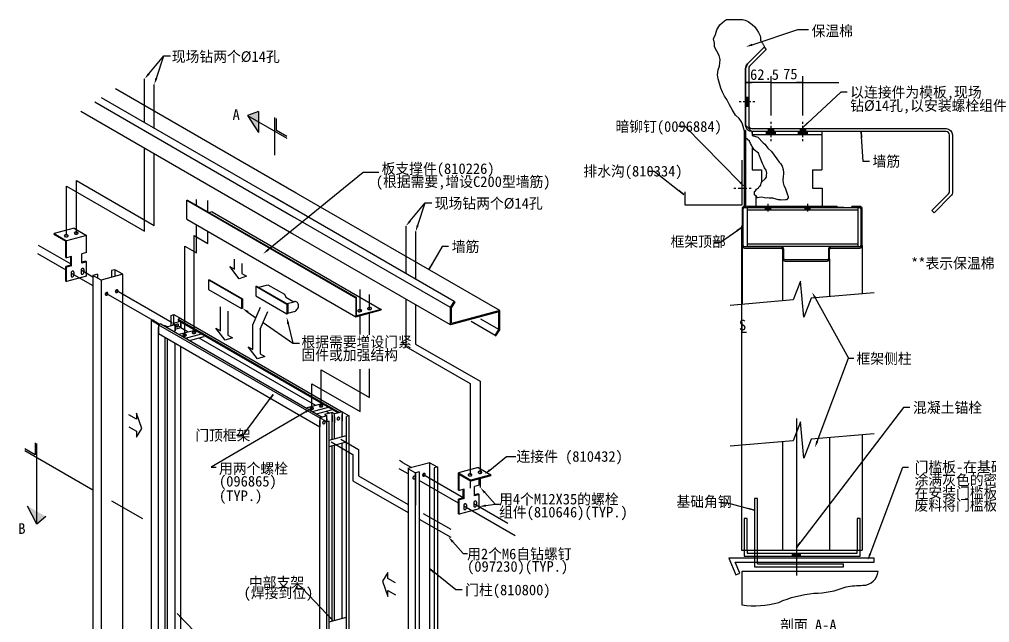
# Model space of a CAD drawing. Header units: metres. Extents: x 60 to 440, y 31 to 281.
# Drawn here: x 60.3 to 288.8, y 138.8 to 280.9 of the extents above; entities that cross this region are included whole.
import ezdxf

# ---------------------------------------------------------------- set-up
doc = ezdxf.new("R2010")
doc.units = ezdxf.units.M
for name, color, linetype in [('CALL', 1, 'Continuous'), ('CTRL', 5, 'Continuous'), ('DIMS-PRIM', 5, 'Continuous'), ('HIDL', 3, 'Continuous'), ('OBJS', 7, 'Continuous'), ('STRL', 2, 'Continuous')]:
    doc.layers.add(name, color=color, linetype=linetype)

# ---------------------------------------------------------------- blocks, each defined once
blk = doc.blocks.new('DARROW')
blk.add_lwpolyline([(0, 0), (-1, 0)])
blk = doc.blocks.new('ARROW')
blk.add_lwpolyline([(0, 0), (1, 0)])

msp = doc.modelspace()

# ---------------------------------------------------------------- linework, layer by layer
at = {"layer": 'CALL'}
for p, q in [((232.89, 274.94), (243.62, 278.48)), ((243.62, 278.48), (246.12, 278.48)), ((90.78, 268.08), (94.32, 272.31)), ((92.55, 267.04), (94.32, 272.31)), ((94.32, 272.31), (95.9, 272.31)), ((94.32, 272.31), (95.54, 272.31)), ((253.71, 263.74), (244.8, 255.46)), ((255.2, 263.74), (253.71, 263.74)), ((116.62, 259.19), (114, 258.25)), ((114, 258.25), (116.62, 254.27)), ((114, 258.25), (123.3, 252.88)), ((116.62, 259.19), (116.62, 254.27)), ((120.46, 248.93), (120.46, 257.76)), ((217.1, 255.68), (215.49, 255.68)), ((230.05, 242.47), (217.1, 255.68)), ((258.97, 247.45), (258.49, 254.47)), ((260.46, 247.45), (258.97, 247.45)), ((118.9, 226.64), (141.22, 244.89)), ((141.22, 244.89), (144.92, 244.89)), ((208.23, 245.14), (209.74, 245.14)), ((209.74, 245.14), (216.79, 239.63)), ((152.33, 233.42), (155.87, 237.65)), ((154.1, 232.38), (155.87, 237.65)), ((155.87, 237.65), (157.08, 237.65)), ((155.87, 237.65), (157.44, 237.65)), ((225.36, 228.39), (230.47, 231.92)), ((159.88, 227.35), (156.7, 221.94)), ((161.36, 227.35), (159.88, 227.35)), ((223.85, 228.39), (225.36, 228.39)), ((247.71, 215.26), (255.55, 201.08)), ((107.65, 207.51), (107.65, 213.16)), ((115.26, 208.9), (117.09, 213.06)), ((109.37, 212.16), (109.37, 206.52)), ((114.13, 211.92), (116.01, 210.61)), ((116.99, 207.9), (118.82, 212.07)), ((108.74, 205.29), (106.56, 208.14)), ((106.56, 208.14), (107.65, 207.51)), ((115.26, 203.12), (115.26, 208.9)), ((117.67, 209.46), (124.71, 204.58)), ((123.61, 209.19), (124.71, 204.58)), ((110.46, 205.89), (108.74, 205.29)), ((109.37, 206.52), (110.46, 205.89)), ((116.99, 207.9), (116.99, 202.12)), ((116.35, 200.89), (114.17, 203.75)), ((114.17, 203.75), (115.26, 203.12)), ((124.71, 204.58), (126.28, 204.58)), ((118.08, 201.49), (116.35, 200.89)), ((116.99, 202.12), (118.08, 201.49)), ((248.18, 181.45), (255.55, 201.08)), ((255.55, 201.08), (256.79, 201.08)), ((112.98, 182.94), (120.06, 192.53)), ((127.72, 188.41), (105.49, 175.36)), ((268.51, 189.43), (243.27, 156.45)), ((270, 189.43), (268.51, 189.43)), ((111.46, 182.94), (112.98, 182.94)), ((64.37, 161.94), (64.37, 180.94)), ((61.57, 179.27), (77.62, 170.01)), ((171.07, 174.71), (175.01, 177.86)), ((175.01, 177.86), (177.17, 177.86)), ((105.49, 175.36), (106.66, 175.36)), ((260.61, 154.91), (268.37, 175.38)), ((268.37, 175.38), (269.7, 175.38)), ((169.88, 169.4), (172.32, 166.64)), ((82.01, 167.47), (89.28, 163.28)), ((225.55, 166.98), (227.06, 166.98)), ((227.06, 166.98), (233.4, 165.28)), ((64.37, 161.94), (62.24, 166.2)), ((170.14, 166.32), (172.32, 166.64)), ((172.32, 166.64), (173.34, 166.64)), ((66.5, 163.74), (64.37, 161.94)), ((162.34, 157.79), (164.78, 155.03)), ((164.78, 155.03), (165.8, 155.03)), ((163.05, 146.45), (156.97, 151.39)), ((125.47, 146.81), (126.98, 146.81)), ((126.98, 146.81), (134.2, 139.18)), ((164.54, 146.45), (163.05, 146.45)), ((103.56, 134.51), (97.44, 140.89))]:
    msp.add_line(p, q, dxfattribs=at)
for points in [[(235.66, 274.33), (231.75, 270.42), (231.31, 269.36), (231.31, 255.97), (232.81, 254.47), (232.82, 253.5), (234.19, 253.11), (235.48, 251.81), (235.84, 251.46), (236.54, 250.58), (237.42, 249.76), (238.07, 248.93), (238.66, 248.05), (239.25, 247.29), (239.54, 246.94), (239.89, 246.29), (240.13, 245.53), (240.25, 244.82), (240.25, 244.47), (240.19, 243.88), (240.19, 243.88), (240.07, 243), (240.19, 242.35), (240.3, 241.77), (240.6, 241.18), (240.89, 240.47), (241.13, 239.77), (241.3, 239.18), (241.36, 238.83), (241.36, 238.83), (240.95, 238.36), (240.72, 238.36), (240.72, 238.36), (239.66, 238.3), (239.42, 238.36), (238.95, 238.36), (238.54, 238.53), (237.72, 238.77), (237.42, 238.77), (237.42, 238.77), (236.89, 238.77), (236.42, 238.83), (236.07, 238.77), (235.72, 238.83), (235.06, 238.99), (234.48, 238.89), (234.13, 238.83), (234.13, 238.83), (233.84, 239.18), (233.37, 239.53), (233.37, 240.36), (233.6, 240.53), (233.84, 240.88), (234.31, 241.24), (234.54, 241.53), (234.78, 241.77), (235.06, 242.57), (235.06, 242.57), (235.95, 243.29), (236.19, 243.7), (236.25, 244.23), (236.31, 244.7), (236.13, 245.35), (235.72, 245.94), (235.6, 246.35), (235.31, 246.94), (235.01, 247.76), (234.84, 248.11), (234.6, 248.76), (234.31, 249.4), (233.31, 250.17), (232.82, 250.93), (232.72, 251.23), (232.43, 251.64), (232.19, 252.22), (231.31, 252.96), (231.31, 252.96), (231.13, 254.16), (230.9, 255.1), (230.54, 256.22), (230.37, 256.75), (229.78, 257.51), (228.96, 258.34), (228.19, 259.51), (227.49, 260.8), (226.9, 262.04), (226.37, 262.8), (225.9, 263.74), (225.49, 264.68), (224.84, 266.86), (224.72, 267.8), (224.84, 269.03), (225.19, 269.91), (225.31, 271.44), (225.31, 271.44), (225.19, 272.09), (225.08, 272.38), (223.96, 274.44), (223.96, 275.32), (223.72, 276.32), (224.19, 277.37), (224.55, 278.43), (225.25, 279.61), (226.31, 280.55), (226.78, 280.84), (230.13, 280.9), (230.54, 280.84), (231.19, 280.72), (231.9, 280.37), (232.84, 279.72), (233.48, 279.14), (233.95, 278.43), (234.37, 277.84), (234.72, 277.02), (234.84, 276.61), (234.84, 275.9)], [(234.84, 275.9), (234.9, 275.81), (234.98, 275.74), (235.05, 275.64), (235.1, 275.54), (235.19, 275.39), (235.27, 275.26), (235.35, 275.14), (235.45, 275.02), (235.51, 274.9), (235.59, 274.73), (235.65, 274.6), (235.7, 274.48), (235.66, 274.33), (235.66, 274.33)], [(123.3, 253.29), (120.82, 254.73), (120.82, 257.55)], [(112.69, 223.4), (112.69, 221.02), (113.78, 220.39), (112.06, 219.79), (109.88, 222.65), (110.97, 222.02), (110.97, 224.4)], [(86.07, 184.88), (87.84, 183.85), (87.84, 182.44), (89.14, 184.51), (87.84, 188.08), (87.84, 186.67), (86.07, 187.7)], [(64.01, 181.14), (64.01, 178.28), (61.57, 179.69)], [(148.87, 148.11), (147.09, 149.14), (147.09, 150.55), (145.79, 148.48), (147.09, 144.91), (147.09, 146.32), (148.87, 145.29)]]:
    msp.add_lwpolyline(points, dxfattribs=at)
for points in [[(232.97, 274.69), (232.81, 275.19), (231.39, 274.45)], [(90.98, 267.91), (90.58, 268.25), (89.77, 266.87)], [(92.8, 266.96), (92.31, 267.13), (92.05, 265.55)], [(114, 258.25), (116.62, 259.19), (116.62, 254.27)], [(230.24, 242.66), (229.87, 242.29), (231.16, 241.35)], [(152.53, 233.25), (152.13, 233.58), (151.32, 232.21)], [(154.35, 232.3), (153.85, 232.46), (153.6, 230.89)], [(119.07, 226.43), (118.74, 226.84), (117.68, 225.64)], [(247.48, 215.14), (247.94, 215.39), (246.95, 216.64)], [(113.98, 211.71), (114.28, 212.14), (112.83, 212.82)], [(123.35, 209.13), (123.86, 209.25), (123.24, 210.72)], [(127.58, 188.63), (127.85, 188.18), (129.07, 189.2)], [(248.42, 181.36), (247.93, 181.54), (247.62, 179.98)], [(171.24, 174.5), (170.91, 174.91), (169.84, 173.72)], [(169.68, 169.23), (170.08, 169.57), (168.84, 170.58)], [(64.37, 161.94), (66.5, 163.74), (62.24, 166.2)], [(170.18, 166.06), (170.1, 166.58), (168.58, 166.1)], [(162.15, 157.62), (162.54, 157.97), (161.3, 158.97)], [(260.86, 154.82), (260.37, 155.01), (260.06, 153.44)]]:
    msp.add_solid(points, dxfattribs=at)
at = {"layer": 'CTRL'}
for p, q in [((89.77, 256.53), (89.77, 266.87)), ((92.05, 255.21), (92.05, 265.55)), ((89.77, 231.02), (89.77, 250.49)), ((92.05, 232.36), (92.05, 249.17)), ((73.77, 242.92), (92.05, 232.36)), ((73.77, 230.55), (73.77, 242.92)), ((71.43, 241.6), (89.77, 231.02)), ((71.43, 229.98), (71.43, 241.6)), ((101.98, 237.01), (101.98, 238.44)), ((104.71, 235.43), (104.71, 238.23)), ((101.98, 225.89), (101.98, 232.51)), ((104.71, 228.06), (104.71, 230.94)), ((151.32, 232.21), (151.32, 220.99)), ((153.6, 230.89), (153.6, 219.67)), ((101.42, 206.87), (101.42, 229.96)), ((101.42, 229.96), (104.71, 228.06)), ((64.7, 227.73), (72.38, 223.29)), ((99.28, 206.28), (99.28, 227.45)), ((99.28, 227.45), (101.98, 225.89)), ((64.55, 225.71), (71.23, 221.85)), ((74.85, 221.87), (77.62, 220.27)), ((72.47, 221.13), (77.62, 218.16)), ((83.08, 217.11), (96.28, 209.49)), ((140.54, 212.02), (140.54, 217.28)), ((80.64, 216.42), (93.38, 209.06)), ((142.71, 212.5), (142.71, 216.06)), ((151.32, 214.95), (151.32, 203.83)), ((153.6, 213.63), (153.6, 204.4)), ((140.54, 206.63), (140.54, 211.08)), ((142.71, 206.54), (142.71, 211.67)), ((97.48, 208.8), (98.13, 208.43)), ((151.32, 203.83), (166.45, 195.1)), ((153.6, 204.4), (168.84, 195.61)), ((131.39, 189.57), (131.39, 198.34)), ((131.39, 198.34), (142.71, 191.8)), ((140.54, 188.48), (140.54, 198.45)), ((142.71, 191.8), (142.71, 198.59)), ((129.16, 188.98), (129.16, 195.04)), ((129.16, 195.04), (140.54, 188.48)), ((166.45, 195.1), (166.45, 173.56)), ((168.84, 195.61), (168.84, 174.16)), ((243.27, 186.85), (243.27, 149.89)), ((133.7, 181.35), (138.82, 178.39)), ((135.99, 181.98), (140.17, 179.56)), ((138.82, 178.39), (138.82, 172.17)), ((140.17, 179.56), (140.17, 173.3)), ((150.54, 176.51), (149.81, 176.93)), ((150.54, 176.51), (152.67, 175.29)), ((151.81, 173.78), (149.72, 174.98)), ((155.34, 173.74), (164.82, 168.27)), ((138.82, 172.17), (151.81, 164.67)), ((140.17, 173.3), (151.81, 166.58)), ((163.68, 166.92), (154.47, 172.24)), ((166.45, 172.42), (166.45, 170.4)), ((166.45, 172.42), (166.45, 170.6)), ((168.84, 172.94), (168.84, 171.13)), ((168.84, 172.94), (168.84, 170.58)), ((167.3, 166.84), (175.31, 162.21)), ((155.4, 164.5), (161.86, 160.77)), ((177.03, 159.21), (164.92, 166.2)), ((154.47, 163.14), (161.86, 158.87))]:
    msp.add_line(p, q, dxfattribs=at)
at = {"layer": 'DIMS-PRIM'}
for p, q in [((237.31, 258.28), (237.31, 267.54)), ((244.8, 258.28), (244.8, 267.54)), ((237.31, 266.03), (231.31, 266.03)), ((237.31, 266.03), (244.8, 266.03)), ((244.8, 266.03), (253.3, 266.03))]:
    msp.add_line(p, q, dxfattribs=at)
at = {"layer": 'HIDL'}
msp.add_line((231.67, 228.01), (257.78, 228.01), dxfattribs=at)
for points in [[(216.98, 240.23), (216.98, 237.23), (230.48, 237.23), (230.48, 247.73)], [(234.12, 152.62), (234.12, 168), (233.4, 168), (233.4, 151.9)], [(231.67, 155.81), (231.67, 163.31), (230.95, 163.31), (230.95, 155.81)], [(258.29, 155.81), (258.29, 163.31), (257.57, 163.31), (257.57, 155.81)]]:
    msp.add_lwpolyline(points, dxfattribs=at)
for points in [[(131.78, 185.67, 0.12), (131.88, 185.62, 0.11), (132, 185.61, 0.09), (132.12, 185.65, 0.08), (132.23, 185.74, 0.08), (132.31, 185.86, 0.09), (132.34, 185.98, 0.11), (132.33, 186.1, 0.12), (132.27, 186.19, 0.12), (132.17, 186.25, 0.11), (132.05, 186.25, 0.09), (131.93, 186.21, 0.08), (131.82, 186.12, 0.08), (131.74, 186, 0.09), (131.71, 185.88, 0.11), (131.72, 185.76, 0.12)], [(153, 172.66, 0.12), (153.09, 172.6, 0.11), (153.22, 172.6, 0.09), (153.34, 172.64, 0.08), (153.45, 172.73, 0.08), (153.53, 172.85, 0.09), (153.56, 172.97, 0.11), (153.54, 173.09, 0.12), (153.48, 173.18, 0.12), (153.39, 173.23, 0.11), (153.27, 173.24, 0.09), (153.15, 173.2, 0.08), (153.03, 173.11, 0.08), (152.96, 172.99, 0.09), (152.92, 172.87, 0.11), (152.94, 172.75, 0.12)]]:
    msp.add_lwpolyline(points, format="xyb", close=True, dxfattribs=at)
at = {"layer": 'OBJS'}
for p, q in [((125.47, 239.97), (82.91, 264.54)), ((124.88, 234.32), (78.04, 261.36)), ((125.07, 236.15), (79.61, 262.39)), ((229.78, 261.53), (230.24, 261.53)), ((230.7, 261.53), (232.56, 261.53)), ((231.31, 262.6), (232.03, 262.6)), ((231.31, 260.45), (232.03, 260.45)), ((233.02, 261.53), (233.48, 261.53)), ((124.47, 230.45), (74.75, 259.16)), ((237.31, 256.3), (237.31, 256.77)), ((244.8, 256.3), (244.8, 256.77)), ((231, 254.7), (231, 237.14)), ((231.31, 254.7), (231, 254.7)), ((231.31, 254.7), (231.31, 237.16)), ((232.82, 254.47), (232.82, 253.5)), ((232.82, 253.75), (249.29, 253.75)), ((236.23, 253.75), (236.23, 254.47)), ((237.31, 253.14), (237.31, 255.84)), ((238.38, 253.75), (238.38, 254.47)), ((243.73, 253.75), (243.73, 254.47)), ((244.8, 253.14), (244.8, 255.84)), ((245.88, 253.75), (245.88, 254.47)), ((249.29, 254.47), (249.29, 245.47)), ((237.31, 252.22), (237.31, 252.68)), ((244.8, 252.22), (244.8, 252.68)), ((232.82, 250.93), (232.82, 245.47)), ((232.82, 245.47), (235.06, 245.47)), ((235.06, 245.47), (235.06, 242.57)), ((247.06, 245.47), (249.29, 245.47)), ((247.06, 245.47), (247.06, 241.12)), ((173.44, 212.27), (121.39, 242.33)), ((228.51, 241.1), (229.02, 241.1)), ((229.54, 241.1), (231.62, 241.1)), ((232.13, 241.1), (232.65, 241.1)), ((247.06, 241.12), (249.32, 241.12)), ((249.32, 241.12), (249.32, 236.86)), ((99.75, 238.29), (139.55, 215.31)), ((99.91, 238.33), (139.71, 215.35)), ((161.79, 213.01), (118.79, 237.84)), ((162.69, 214.42), (119.63, 239.29)), ((233.7, 239.29), (233.7, 236.84)), ((105.71, 235.55), (105.03, 235.37)), ((105.71, 235.55), (145.52, 212.57)), ((230.47, 236.25), (230.47, 227.59)), ((230.77, 227.59), (230.77, 236.25)), ((231.08, 236.84), (231.06, 236.84)), ((231.06, 236.54), (232.88, 236.54)), ((231.61, 236.86), (252.85, 236.86)), ((231.67, 236.54), (231.67, 227.43)), ((231.67, 235.99), (257.78, 235.99)), ((232.88, 236.84), (232.88, 236.54)), ((232.88, 236.54), (256.31, 236.54)), ((233.99, 236.55), (255.25, 236.55)), ((254.47, 236.55), (234.78, 236.55)), ((235.5, 236.86), (235.5, 236.55)), ((236.57, 237.47), (236.57, 235.63)), ((236.57, 236.66), (236.57, 235.9)), ((237.66, 236.86), (237.66, 236.55)), ((244.81, 236.86), (244.81, 236.55)), ((245.87, 237.47), (245.87, 235.63)), ((245.87, 236.66), (245.87, 235.9)), ((246.96, 236.86), (246.96, 236.55)), ((252.85, 236.55), (252.85, 236.86)), ((258.18, 236.84), (256.31, 236.84)), ((256.31, 236.54), (256.31, 236.84)), ((256.31, 236.54), (258.18, 236.54)), ((257.78, 227.43), (257.78, 236.54)), ((258.48, 236.25), (258.48, 227.59)), ((258.77, 227.59), (258.77, 236.25)), ((99.75, 233.8), (139.55, 210.82)), ((161.79, 208.9), (117, 234.76)), ((68.51, 230.19), (68.51, 230.43)), ((71.23, 224.8), (71.23, 228.62)), ((71.43, 224.68), (71.43, 228.74)), ((76.13, 225.94), (76.13, 230)), ((230.47, 227.59), (230.47, 213.75)), ((239.71, 227.29), (231.06, 227.29)), ((231.06, 227), (239.71, 227)), ((231.67, 227.43), (244.62, 227.43)), ((240.01, 226.7), (240.01, 224.51)), ((240.31, 224.51), (240.31, 226.7)), ((244.62, 227.43), (257.78, 227.43)), ((250.79, 226.7), (250.79, 224.51)), ((251.08, 224.51), (251.08, 226.7)), ((258.18, 227.29), (251.38, 227.29)), ((251.38, 227), (258.18, 227)), ((258.77, 227.59), (258.77, 216.23)), ((71.23, 224.8), (71.43, 224.68)), ((72.38, 222.96), (72.38, 224.94)), ((72.58, 222.84), (72.58, 224.99)), ((74.98, 223.48), (74.98, 225.63)), ((75.92, 223.91), (76.13, 223.79)), ((240.01, 224.51), (240.01, 214.58)), ((250.49, 224.22), (240.6, 224.22)), ((240.6, 223.92), (250.49, 223.92)), ((251.08, 224.51), (251.08, 215.55)), ((71.23, 222.65), (71.43, 222.53)), ((71.23, 219.25), (71.23, 222.65)), ((71.43, 219.13), (71.43, 222.53)), ((72.38, 222.96), (72.58, 222.84)), ((74.85, 221.83), (74.85, 221.06)), ((75.48, 222), (75.48, 221.23)), ((76.13, 220.39), (76.13, 223.79)), ((82.78, 221.92), (81.97, 221.71)), ((81.97, 221.71), (81.97, 220.1)), ((84.68, 220.83), (82.78, 221.92)), ((82.78, 221.92), (82.78, 220.32)), ((72.47, 221.2), (72.47, 220.42)), ((73.11, 221.37), (73.11, 220.59)), ((78.68, 220.83), (77.62, 220.54)), ((79.52, 219.44), (77.62, 220.54)), ((77.62, 220.54), (77.62, 112.8)), ((78.68, 220.83), (78.68, 219.93)), ((84.68, 220.83), (79.52, 219.44)), ((79.52, 219.44), (79.52, 111.7)), ((84.68, 113.09), (84.68, 220.83)), ((104.82, 219.5), (105.05, 219.56)), ((104.82, 219.5), (112.6, 215.01)), ((104.82, 219.5), (104.82, 217.25)), ((105.05, 219.56), (112.83, 215.07)), ((71.23, 219.25), (71.43, 219.13)), ((104.82, 217.25), (112.6, 212.76)), ((115.94, 218.01), (116.17, 218.07)), ((115.94, 218.01), (123.3, 213.77)), ((115.94, 218.01), (115.94, 215.76)), ((116.17, 218.07), (123.53, 213.83)), ((116.66, 217.79), (118.82, 218.37)), ((118.82, 218.37), (122.73, 216.11)), ((112.6, 215.01), (112.83, 215.07)), ((112.6, 215.01), (112.6, 212.76)), ((112.83, 215.07), (112.83, 212.82)), ((115.94, 215.76), (123.3, 211.52)), ((122.73, 216.11), (123.08, 215.42)), ((123.08, 215.42), (124.93, 214.36)), ((139.71, 215.35), (139.55, 215.31)), ((139.55, 215.31), (139.55, 210.82)), ((139.71, 211.02), (139.71, 215.35)), ((112.6, 212.76), (112.83, 212.82)), ((123.3, 213.77), (123.53, 213.83)), ((123.3, 213.77), (123.3, 211.52)), ((123.35, 213.93), (125.01, 214.36)), ((123.53, 213.83), (123.53, 211.58)), ((145.52, 212.57), (139.71, 211.02)), ((145.52, 212.57), (145.52, 212.42)), ((162.69, 214.42), (162.89, 214.3)), ((96.05, 211.16), (96.67, 211.33)), ((96.05, 208.65), (96.05, 211.16)), ((96.67, 209.26), (96.67, 211.33)), ((96.67, 211.33), (98.31, 210.38)), ((97.69, 210.22), (135.69, 188.28)), ((98.31, 210.38), (136.31, 188.44)), ((123.3, 211.52), (123.53, 211.58)), ((123.53, 211.64), (125.01, 212.03)), ((139.55, 210.82), (145.52, 212.42)), ((173.2, 207.85), (168.98, 210.29)), ((91.37, 209.91), (91.99, 210.08)), ((91.37, 104.6), (91.37, 209.91)), ((93.02, 208.96), (91.37, 209.91)), ((91.99, 209.56), (91.99, 210.08)), ((93.02, 208.96), (131.01, 187.03)), ((93.02, 208.96), (93.02, 206.85)), ((93.02, 103.66), (93.02, 208.28)), ((93.63, 209.13), (131.63, 187.19)), ((94.66, 208.72), (94.44, 208.66)), ((94.66, 208.72), (94.44, 208.66)), ((94.66, 208.72), (95.18, 208.42)), ((95.18, 208.42), (94.66, 208.72)), ((94.66, 208.53), (94.66, 208.72)), ((97.01, 208.91), (95.18, 208.42)), ((97.01, 208.91), (95.18, 208.42)), ((95.18, 208.42), (95.18, 208.23)), ((95.18, 208.23), (95.18, 208.42)), ((98.19, 209.67), (96.48, 209.21)), ((98.19, 209.67), (96.48, 209.21)), ((96.48, 208.77), (96.48, 209.21)), ((96.48, 209.21), (96.48, 208.77)), ((97.01, 208.91), (96.48, 209.21)), ((96.48, 209.21), (97.01, 208.91)), ((97.01, 208.91), (97.01, 207.48)), ((97.01, 207.48), (97.01, 208.91)), ((97.01, 207.92), (98.31, 208.27)), ((97.69, 209.95), (135.38, 188.2)), ((98.31, 209.6), (98.31, 208.27)), ((98.31, 208.27), (98.31, 209.6)), ((98.31, 208.27), (100.04, 207.27)), ((172.31, 206.44), (166.69, 209.68)), ((93.02, 206.85), (131.01, 184.91)), ((94.66, 104.1), (94.66, 205.9)), ((97.85, 206.69), (101.6, 207.69)), ((99.4, 205.8), (103.15, 206.8)), ((100.34, 205.26), (103.81, 206.19)), ((102.52, 205.84), (129.99, 189.98)), ((172.31, 206.44), (172.51, 206.31)), ((95.18, 103.79), (95.18, 205.6)), ((97.01, 104.28), (97.01, 204.55)), ((98.31, 105.07), (98.31, 203.79)), ((127.81, 189.4), (131.56, 190.4)), ((129.35, 188.51), (133.1, 189.51)), ((130.29, 187.96), (133.76, 188.9)), ((132.47, 188.55), (133.29, 188.08)), ((132.66, 186.08), (132.66, 187.47)), ((133.96, 181.95), (133.96, 188.26)), ((133.96, 187.57), (133.96, 186.14)), ((134.48, 182.09), (134.48, 187.95)), ((136.31, 188.44), (136.31, 186.33)), ((136.31, 188.44), (137.95, 187.5)), ((136.31, 182.58), (136.31, 187.76)), ((137.95, 187.5), (137.33, 187.33)), ((137.95, 82.19), (137.95, 187.5)), ((131.63, 187.19), (131.01, 187.03)), ((131.63, 187.19), (131.01, 187.03)), ((131.01, 187.03), (131.01, 184.91)), ((132.66, 186.08), (131.01, 187.03)), ((131.01, 81.72), (131.01, 186.34)), ((132.66, 186.78), (132.66, 186.08)), ((133.27, 186.24), (132.66, 186.08)), ((132.66, 163.02), (132.66, 186.08)), ((133.27, 80.93), (133.27, 186.24)), ((134.48, 187.27), (134.48, 185.84)), ((137.33, 82.02), (137.33, 187.33)), ((133.27, 181.77), (137.33, 182.86)), ((133.96, 181.95), (133.96, 182.84)), ((134.48, 182.09), (134.48, 182.98)), ((136.31, 182.58), (136.31, 183.47)), ((258.77, 183.02), (258.77, 155.81)), ((133.27, 180.25), (137.33, 181.33)), ((134.48, 139.29), (134.48, 180.57)), ((136.31, 139.78), (136.31, 181.06)), ((230.32, 180.53), (230.32, 155.79)), ((240.01, 181.38), (240.01, 155.81)), ((251.08, 182.35), (251.08, 155.81)), ((133.96, 139.15), (133.96, 180.43)), ((156.97, 176.44), (151.8, 175.06)), ((157.01, 75.64), (156.97, 176.44)), ((156.97, 176.44), (158.69, 175.44)), ((151.8, 175.06), (153.57, 174.04)), ((151.81, 175.06), (151.85, 74.25)), ((154.47, 174.28), (153.57, 174.04)), ((153.57, 174.04), (153.57, 166.43)), ((153.57, 73.26), (153.57, 174.04)), ((154.47, 174.28), (154.47, 73.46)), ((158.74, 175.42), (157.99, 175.22)), ((157.99, 175.22), (157.99, 74.44)), ((158.74, 175.42), (158.74, 74.64)), ((163.68, 169.97), (163.68, 174.02)), ((163.88, 169.85), (163.88, 173.66)), ((166.6, 172.1), (166.6, 172.34)), ((168.58, 171.11), (168.58, 172.63)), ((171.3, 173.35), (171.3, 173.59)), ((163.68, 169.97), (163.88, 169.85)), ((164.82, 168.13), (164.82, 170.1)), ((165.03, 168.01), (165.03, 170.16)), ((167.43, 168.65), (167.43, 170.8)), ((168.37, 169.08), (168.58, 168.96)), ((163.68, 164.41), (163.68, 167.82)), ((163.68, 167.82), (163.88, 167.7)), ((163.88, 164.29), (163.88, 167.7)), ((164.82, 168.13), (165.03, 168.01)), ((167.3, 167), (167.3, 166.22)), ((167.93, 167.17), (167.93, 166.39)), ((168.58, 165.55), (168.58, 168.96)), ((164.92, 166.36), (164.92, 165.59)), ((165.56, 166.53), (165.56, 165.76)), ((132.66, 101.67), (132.66, 163.02)), ((163.68, 164.41), (163.88, 164.29)), ((230.32, 155.81), (258.77, 155.81)), ((242.27, 155.09), (242.27, 154.37)), ((244.19, 155.09), (244.19, 154.37)), ((233.4, 151.9), (254.36, 151.9)), ((234.12, 152.62), (254.36, 152.62)), ((254.36, 151.9), (254.36, 152.62)), ((133.96, 144.24), (133.96, 145.52)), ((134.48, 144.38), (134.48, 145.03)), ((136.31, 139.78), (136.31, 141.93)), ((133.27, 138.97), (137.33, 140.06)), ((133.96, 139.15), (133.96, 141.3)), ((134.48, 139.29), (134.48, 141.44))]:
    msp.add_line(p, q, dxfattribs=at)
for points in [[(232.81, 254.47, -0.41), (231.31, 255.97), (231.31, 269.36, -0.2), (231.75, 270.42), (235.66, 274.33), (236.17, 273.82), (232.25, 269.9, 0.2), (232.03, 269.37), (232.03, 255.94, 0.41), (232.78, 255.19), (278.53, 255.19, -0.41), (280.03, 253.69), (280.03, 240.3, -0.2), (279.59, 239.24), (275.68, 235.33), (275.17, 235.84), (279.09, 239.76, 0.2), (279.31, 240.29), (279.31, 253.72, 0.41), (278.56, 254.47)], [(73.68, 230.29, 0.06), (73.86, 230.31, 0.07), (74, 230.36, 0.11), (74.1, 230.45, 0.16), (74.13, 230.54, 0.16), (74.1, 230.62, 0.11), (74, 230.71, 0.07), (73.86, 230.77, 0.06), (73.68, 230.79, 0.06), (73.5, 230.77, 0.07), (73.36, 230.71, 0.11), (73.26, 230.62, 0.16), (73.23, 230.54, 0.16), (73.26, 230.45, 0.11), (73.36, 230.36, 0.07), (73.5, 230.31, 0.06)], [(71.33, 229.66, 0.06), (71.51, 229.68, 0.07), (71.65, 229.73, 0.11), (71.75, 229.82, 0.16), (71.78, 229.91, 0.16), (71.75, 230, 0.11), (71.65, 230.08, 0.07), (71.51, 230.14, 0.06), (71.33, 230.16, 0.06), (71.15, 230.14, 0.07), (71.01, 230.08, 0.11), (70.91, 230, 0.16), (70.88, 229.91, 0.16), (70.91, 229.82, 0.11), (71.01, 229.73, 0.07), (71.15, 229.68, 0.06)], [(82.97, 216.59, 0.12), (83.06, 216.54, 0.11), (83.19, 216.53, 0.09), (83.31, 216.58, 0.08), (83.42, 216.66, 0.08), (83.5, 216.78, 0.09), (83.53, 216.9, 0.11), (83.51, 217.03, 0.12), (83.45, 217.12, 0.12), (83.36, 217.17, 0.11), (83.24, 217.17, 0.09), (83.12, 217.13, 0.08), (83.01, 217.04, 0.08), (82.93, 216.93, 0.09), (82.89, 216.8, 0.11), (82.91, 216.68, 0.12)], [(82.97, 216.59, 0.12), (83.06, 216.54, 0.11), (83.19, 216.53, 0.09), (83.31, 216.58, 0.08), (83.42, 216.66, 0.08), (83.5, 216.78, 0.09), (83.53, 216.9, 0.11), (83.51, 217.03, 0.12), (83.45, 217.12, 0.12), (83.36, 217.17, 0.11), (83.24, 217.17, 0.09), (83.12, 217.13, 0.08), (83.01, 217.04, 0.08), (82.93, 216.93, 0.09), (82.89, 216.8, 0.11), (82.91, 216.68, 0.12)], [(80.59, 215.96, 0.12), (80.69, 215.9, 0.11), (80.81, 215.9, 0.09), (80.93, 215.94, 0.08), (81.04, 216.03, 0.08), (81.12, 216.15, 0.09), (81.15, 216.27, 0.11), (81.14, 216.39, 0.12), (81.08, 216.48, 0.12), (80.99, 216.53, 0.11), (80.86, 216.54, 0.09), (80.74, 216.5, 0.08), (80.63, 216.41, 0.08), (80.55, 216.29, 0.09), (80.52, 216.17, 0.11), (80.54, 216.04, 0.12)], [(80.59, 215.96, 0.12), (80.69, 215.9, 0.11), (80.81, 215.9, 0.09), (80.93, 215.94, 0.08), (81.04, 216.03, 0.08), (81.12, 216.15, 0.09), (81.15, 216.27, 0.11), (81.14, 216.39, 0.12), (81.08, 216.48, 0.12), (80.99, 216.53, 0.11), (80.86, 216.54, 0.09), (80.74, 216.5, 0.08), (80.63, 216.41, 0.08), (80.55, 216.29, 0.09), (80.52, 216.17, 0.11), (80.54, 216.04, 0.12)], [(140.46, 212.01, 0.05), (140.64, 212.05, 0.07), (140.78, 212.11, 0.11), (140.88, 212.21, 0.17), (140.91, 212.29, 0.17), (140.87, 212.38, 0.11), (140.75, 212.46, 0.07), (140.61, 212.5, 0.05), (140.41, 212.5, 0.05), (140.23, 212.46, 0.07), (140.09, 212.4, 0.11), (139.99, 212.3, 0.17), (139.96, 212.22, 0.17), (140, 212.13, 0.11), (140.12, 212.05, 0.07), (140.26, 212.01, 0.05)], [(142.77, 212.5, 0.05), (142.96, 212.54, 0.07), (143.1, 212.6, 0.11), (143.2, 212.7, 0.17), (143.22, 212.79, 0.17), (143.19, 212.87, 0.11), (143.07, 212.95, 0.07), (142.92, 212.99, 0.05), (142.73, 212.99, 0.05), (142.54, 212.96, 0.07), (142.4, 212.9, 0.11), (142.3, 212.8, 0.17), (142.28, 212.71, 0.17), (142.32, 212.63, 0.11), (142.43, 212.55, 0.07), (142.58, 212.51, 0.05)], [(97.24, 208.52, 0.12), (97.33, 208.47, 0.11), (97.46, 208.47, 0.09), (97.58, 208.51, 0.08), (97.69, 208.6, 0.08), (97.77, 208.71, 0.09), (97.8, 208.84, 0.11), (97.78, 208.96, 0.12), (97.72, 209.05, 0.12), (97.63, 209.1, 0.11), (97.51, 209.11, 0.09), (97.39, 209.06, 0.08), (97.27, 208.98, 0.08), (97.2, 208.86, 0.09), (97.16, 208.73, 0.11), (97.18, 208.61, 0.12)], [(99.22, 206.27, 0.05), (99.39, 206.31, 0.07), (99.51, 206.36, 0.11), (99.6, 206.45, 0.17), (99.62, 206.53, 0.17), (99.59, 206.6, 0.11), (99.49, 206.67, 0.07), (99.35, 206.71, 0.05), (99.18, 206.71, 0.05), (99.02, 206.68, 0.07), (98.89, 206.62, 0.11), (98.8, 206.53, 0.17), (98.78, 206.46, 0.17), (98.81, 206.38, 0.11), (98.92, 206.31, 0.07), (99.05, 206.28, 0.05)], [(101.43, 206.87, 0.05), (101.6, 206.9, 0.07), (101.72, 206.95, 0.11), (101.81, 207.04, 0.17), (101.83, 207.12, 0.17), (101.8, 207.19, 0.11), (101.7, 207.26, 0.07), (101.57, 207.3, 0.05), (101.4, 207.3, 0.05), (101.23, 207.27, 0.07), (101.11, 207.21, 0.11), (101.02, 207.13, 0.17), (101, 207.05, 0.17), (101.03, 206.98, 0.11), (101.13, 206.91, 0.07), (101.26, 206.87, 0.05)], [(131.38, 189.57, 0.05), (131.55, 189.61, 0.07), (131.68, 189.66, 0.11), (131.77, 189.75, 0.17), (131.79, 189.83, 0.17), (131.75, 189.9, 0.11), (131.65, 189.97, 0.07), (131.52, 190.01, 0.05), (131.35, 190.01, 0.05), (131.18, 189.98, 0.07), (131.06, 189.92, 0.11), (130.97, 189.83, 0.17), (130.95, 189.76, 0.17), (130.98, 189.68, 0.11), (131.08, 189.61, 0.07), (131.21, 189.58, 0.05)], [(129.17, 188.98, 0.05), (129.34, 189.01, 0.07), (129.46, 189.07, 0.11), (129.55, 189.16, 0.17), (129.57, 189.23, 0.17), (129.54, 189.31, 0.11), (129.44, 189.38, 0.07), (129.31, 189.41, 0.05), (129.13, 189.42, 0.05), (128.97, 189.39, 0.07), (128.84, 189.33, 0.11), (128.75, 189.24, 0.17), (128.73, 189.16, 0.17), (128.77, 189.09, 0.11), (128.87, 189.02, 0.07), (129, 188.98, 0.05)], [(135.17, 186.56, 0.12), (135.26, 186.51, 0.11), (135.38, 186.5, 0.09), (135.5, 186.55, 0.08), (135.61, 186.63, 0.08), (135.69, 186.75, 0.09), (135.73, 186.88, 0.11), (135.71, 187, 0.12), (135.65, 187.09, 0.12), (135.56, 187.14, 0.11), (135.43, 187.14, 0.09), (135.31, 187.1, 0.08), (135.2, 187.02, 0.08), (135.12, 186.9, 0.09), (135.09, 186.77, 0.11), (135.11, 186.65, 0.12)], [(155.33, 173.32, 0.12), (155.42, 173.27, 0.11), (155.54, 173.27, 0.09), (155.67, 173.31, 0.08), (155.78, 173.4, 0.08), (155.86, 173.51, 0.09), (155.89, 173.64, 0.11), (155.87, 173.76, 0.12), (155.81, 173.85, 0.12), (155.72, 173.9, 0.11), (155.6, 173.91, 0.09), (155.48, 173.87, 0.08), (155.36, 173.78, 0.08), (155.29, 173.66, 0.09), (155.25, 173.54, 0.11), (155.27, 173.41, 0.12)], [(166.42, 173.3, 0.06), (166.6, 173.32, 0.07), (166.74, 173.37, 0.11), (166.84, 173.46, 0.16), (166.87, 173.54, 0.16), (166.84, 173.63, 0.11), (166.74, 173.72, 0.07), (166.6, 173.77, 0.06), (166.42, 173.79, 0.06), (166.24, 173.77, 0.07), (166.1, 173.72, 0.11), (166, 173.63, 0.16), (165.97, 173.54, 0.16), (166, 173.46, 0.11), (166.1, 173.37, 0.07), (166.24, 173.32, 0.06)], [(168.77, 173.92, 0.06), (168.95, 173.94, 0.07), (169.09, 174, 0.11), (169.19, 174.09, 0.16), (169.22, 174.17, 0.16), (169.19, 174.26, 0.11), (169.09, 174.35, 0.07), (168.95, 174.4, 0.06), (168.77, 174.42, 0.06), (168.59, 174.4, 0.07), (168.45, 174.35, 0.11), (168.35, 174.26, 0.16), (168.32, 174.17, 0.16), (168.35, 174.09, 0.11), (168.45, 174, 0.07), (168.59, 173.94, 0.06)], [(262.49, 150.82), (230.4, 150.82), (230.4, 142.9, 0.1), (239.1, 143.51, -0.08), (247.41, 145.67, 0.1), (254.95, 147.2, -0.04), (258.94, 147.54, 0.39)]]:
    msp.add_lwpolyline(points, format="xyb", close=True, dxfattribs=at)
for points in [[(99.75, 233.8), (99.75, 238.29), (99.91, 238.33)], [(73.21, 231.68), (68.51, 230.43)], [(73.21, 231.68), (76.13, 230)], [(68.51, 230.43), (71.43, 228.74)], [(68.51, 230.19), (71.23, 228.62)], [(76.13, 230), (71.43, 228.74)], [(72.58, 224.99), (71.43, 224.68)], [(76.13, 225.94), (74.98, 225.63)], [(75.92, 223.91), (74.98, 223.66)], [(72.38, 222.96), (71.23, 222.65)], [(72.58, 222.84), (71.43, 222.53)], [(76.13, 223.79), (74.98, 223.48)], [(76.13, 220.39), (71.43, 219.13)], [(261.6, 216.47), (246.75, 215.17), (245, 210.74), (244.25, 219.23), (242.5, 214.8), (227.64, 213.5)], [(172.31, 206.44), (173.2, 207.85), (173.2, 211.96), (161.79, 208.9), (161.79, 213.01), (162.69, 214.42)], [(172.51, 206.31), (173.44, 207.78), (173.44, 212.27), (162.03, 209.21), (162.03, 212.94), (162.89, 214.3)], [(98.31, 210.38), (97.69, 210.22), (97.69, 209.95)], [(93.63, 209.13), (93.02, 208.96)], [(97.01, 207.48), (96.65, 207.38)], [(136.31, 188.44), (134.48, 187.95), (133.96, 188.26), (132.13, 187.77), (132.66, 187.47), (131.01, 187.03)], [(136.31, 188.44), (135.69, 188.28)], [(261.6, 183.27), (246.75, 181.97), (245, 177.54), (244.25, 186.03), (242.5, 181.6), (227.64, 180.3)], [(168.37, 175.28), (163.68, 174.02)], [(163.68, 174.02), (166.6, 172.34)], [(163.88, 173.66), (166.6, 172.1)], [(168.37, 175.28), (171.3, 173.59)], [(171.3, 173.59), (166.6, 172.34)], [(171.3, 173.35), (166.6, 172.1)], [(165.03, 170.16), (163.88, 169.85)], [(168.58, 171.11), (167.43, 170.8)], [(168.37, 169.08), (167.43, 168.83)], [(164.82, 168.13), (163.68, 167.82)], [(165.03, 168.01), (163.88, 167.7)], [(168.58, 168.96), (167.43, 168.65)], [(168.58, 165.55), (163.88, 164.29)], [(230.95, 155.81), (230.95, 154.37), (258.29, 154.37), (258.29, 155.81)], [(231.67, 155.81), (231.67, 155.09), (257.57, 155.09), (257.57, 155.81)]]:
    msp.add_lwpolyline(points, dxfattribs=at)
for points in [[(75.48, 222, 0.06), (75.46, 222.07, 0.12), (75.41, 222.16, 0.12), (75.31, 222.21, 0.11), (75.19, 222.22, 0.09), (75.07, 222.18, 0.08), (74.96, 222.09, 0.08), (74.88, 221.97, 0.09), (74.85, 221.85, 0.01), (74.85, 221.83, 0.12)], [(73.11, 221.37, 0.06), (73.09, 221.44, 0.12), (73.03, 221.53, 0.12), (72.94, 221.58, 0.11), (72.82, 221.58, 0.09), (72.7, 221.54, 0.08), (72.58, 221.45, 0.08), (72.5, 221.34, 0.09), (72.47, 221.21, 0.01), (72.47, 221.2, 0.12)], [(72.47, 220.42, 0.05), (72.49, 220.37, 0.12), (72.55, 220.28, 0.12)], [(72.55, 220.28, 0.12), (72.64, 220.23, 0.11), (72.76, 220.22, 0.09), (72.88, 220.26, 0.08), (73, 220.35, 0.08), (73.07, 220.47, 0.09), (73.11, 220.59), (73.11, 220.59, 0.12)], [(74.85, 221.06, 0.05), (74.86, 221, 0.12), (74.92, 220.91, 0.12)], [(74.92, 220.91, 0.12), (75.01, 220.86, 0.11), (75.14, 220.85, 0.09), (75.26, 220.9, 0.08), (75.37, 220.98, 0.08), (75.45, 221.1, 0.09), (75.48, 221.23), (75.48, 221.23, 0.12)], [(125.81, 212.72, 0.07), (126, 213.2, 0.08), (126.02, 213.64, 0.11), (125.89, 214.05, 0.13), (125.64, 214.3, 0.13), (125.3, 214.39, 0.07), (125.01, 214.36, 0.08)], [(125.01, 212.03, 0.03), (125.12, 212.07, 0.08), (125.49, 212.32, 0.07), (125.81, 212.72, 0.07)], [(167.93, 167.17, 0.06), (167.91, 167.24, 0.12), (167.86, 167.33, 0.12), (167.76, 167.38, 0.11), (167.64, 167.39, 0.09), (167.52, 167.34, 0.08), (167.41, 167.26, 0.08), (167.33, 167.14, 0.09), (167.3, 167.01, 0.01), (167.3, 167, 0.12)], [(165.56, 166.53, 0.06), (165.54, 166.6, 0.12), (165.48, 166.69, 0.12), (165.39, 166.74, 0.11), (165.26, 166.75, 0.09), (165.14, 166.71, 0.08), (165.03, 166.62, 0.08), (164.95, 166.5, 0.09), (164.92, 166.38, 0.01), (164.92, 166.36, 0.12)], [(164.92, 165.59, 0.05), (164.94, 165.53, 0.12), (165, 165.44, 0.12)], [(165, 165.44, 0.12), (165.09, 165.39, 0.11), (165.21, 165.38, 0.09), (165.33, 165.43, 0.08), (165.44, 165.51, 0.08), (165.52, 165.63, 0.09), (165.56, 165.76), (165.56, 165.76, 0.12)], [(167.3, 166.22, 0.05), (167.31, 166.17, 0.12), (167.37, 166.08, 0.12)], [(167.37, 166.08, 0.12), (167.46, 166.03, 0.11), (167.59, 166.02, 0.09), (167.71, 166.06, 0.08), (167.82, 166.15, 0.08), (167.9, 166.27, 0.09), (167.93, 166.39), (167.93, 166.39, 0.12)]]:
    msp.add_lwpolyline(points, format="xyb", dxfattribs=at)
msp.add_lwpolyline([(229.03, 150.02), (229.91, 150.39), (228.83, 152.98), (261.59, 152.98), (261.59, 153.94), (227.39, 153.94)], close=True, dxfattribs=at)
for centre, radius, start, end in [((231.06, 236.25), 0.59, 90, 180), ((231.06, 236.25), 0.3, 90, 180), ((231.59, 237.14), 0.59, 180, 270), ((231.61, 237.16), 0.3, 180, 270), ((258.18, 236.25), 0.59, 0, 90), ((258.18, 236.25), 0.3, 0, 90), ((231.06, 227.59), 0.59, 180, 270), ((231.06, 227.59), 0.3, 180, 270), ((239.71, 226.7), 0.59, 0, 90), ((239.71, 226.7), 0.3, 0, 90), ((251.38, 226.7), 0.59, 90, 180), ((251.38, 226.7), 0.3, 90, 180), ((258.18, 227.59), 0.3, 270, 0), ((258.18, 227.59), 0.59, 270, 0), ((240.6, 224.51), 0.59, 180, 270), ((240.6, 224.51), 0.3, 180, 270), ((250.49, 224.51), 0.3, 270, 0), ((250.49, 224.51), 0.59, 270, 0)]:
    msp.add_arc(centre, radius, start, end, dxfattribs=at)
for points in [[(231.31, 262.6), (231.31, 260.45), (232.03, 262.6), (232.03, 260.45)], [(238.38, 253.75), (236.23, 253.75), (238.38, 254.47), (236.23, 254.47)], [(238.07, 254.47), (236.54, 254.47), (238.07, 255.19), (236.54, 255.19)], [(243.73, 253.75), (245.88, 253.75), (243.73, 254.47), (245.88, 254.47)], [(244.04, 254.47), (245.58, 254.47), (244.04, 255.19), (245.58, 255.19)], [(231.31, 241.87), (231.31, 240.33), (231, 241.87), (231, 240.33)], [(235.5, 236.86), (237.66, 236.86), (235.5, 236.55), (237.66, 236.55)], [(235.81, 236.55), (237.35, 236.55), (235.81, 235.99), (237.35, 235.99)], [(244.81, 236.86), (246.96, 236.86), (244.81, 236.55), (246.96, 236.55)], [(245.11, 236.55), (246.65, 236.55), (245.11, 235.99), (246.65, 235.99)], [(242.27, 155.09), (244.19, 155.09), (242.27, 154.37), (244.19, 154.37)]]:
    msp.add_solid(points, dxfattribs=at)
at = {"layer": 'STRL'}
msp.add_line((230.32, 232.26), (230.32, 168), dxfattribs=at)

# ---------------------------------------------------------------- block references
at = {"layer": 'CALL', "xscale": 1.51, "yscale": 1.51, "zscale": 1.51}
for p, rotation in [((244.8, 255.46), 222.9), ((258.49, 254.47), 93.87), ((216.79, 239.63), 321.96), ((230.47, 231.92), 34.59), ((156.7, 221.94), 239.61), ((120.06, 192.53), 53.54), ((233.4, 165.28), 345), ((243.27, 156.45), 232.58), ((156.97, 151.39), 140.92), ((97.44, 140.89), 133.75), ((134.2, 139.18), 313.46)]:
    msp.add_blockref('DARROW', p, dxfattribs=dict(at, rotation=rotation))
at = {"layer": 'DIMS-PRIM', "xscale": 1.51, "yscale": 1.51, "zscale": 1.51}
for p in [(231.31, 266.03), (237.31, 266.03), (244.8, 266.03)]:
    msp.add_blockref('ARROW', p, dxfattribs=at)
at = {"layer": 'DIMS-PRIM', "xscale": 1.51, "yscale": 1.51, "zscale": 1.51, "rotation": 180}
for p in [(237.31, 266.03), (244.8, 266.03)]:
    msp.add_blockref('ARROW', p, dxfattribs=at)

# ---------------------------------------------------------------- texts
at = {"layer": 'CALL'}
for s, p in [('保温棉', (246.85, 276.92)), ('现场钻两个%%c14孔', (96.18, 270.89)), ('以连接件为模板,现场', (255.94, 262.49)), ('钻%%c14孔,以安装螺栓组件', (255.94, 259.35)), ('A', (110.5, 257.22)), ('暗铆钉(0096884)', (200.66, 254.41)), ('墙筋', (261.2, 246.2)), ('板支撑件(810226)', (145.59, 244.48)), ('排水沟(810334)', (193.11, 243.89)), ('(根据需要,增设C200型墙筋)', (144.22, 241.41)), ('现场钻两个%%c14孔', (158.1, 236.31)), ('墙筋 ', (162.11, 226.1)), ('框架顶部', (213.64, 227.29)), ('**表示保温棉(不常应用)', (270.27, 222.19)), ('S', (229.75, 207.62)), ('L', (229.99, 207.01)), ('根据需要增设门紧', (126.71, 203.65)), ('固件或加强结构', (126.71, 200.58)), ('框架侧柱  ', (257.41, 199.73)), ('混凝土锚栓', (270.74, 188.18)), ('门顶框架 ', (101.71, 181.64)), ('连接件 (810432)', (177.35, 176.66)), ('用两个螺栓', (107.3, 173.83)), ('门槛板-在基础板下面完全', (271.1, 174.17)), ('涂满灰色的密封胶(016688),', (271.1, 171.14)), ('(096865)', (107.3, 170.82)), ('(TYP.)', (107.3, 167.4)), ('用4个M12X35的螺栓', (173.25, 166.6)), ('在安装门槛板附属结构之前,用', (271.1, 168.09)), ('基础角钢 ', (215.02, 166.01)), ('废料将门槛板垫水平', (271.1, 165.14)), ('组件(810646)(TYP.)', (173.25, 163.54)), ('B', (60.04, 159.66)), ('用2个M6自钻螺钉', (165.72, 153.69)), ('(097230)(TYP.)', (165.72, 150.74)), ('中部支架', (114.34, 146.97)), ('(焊接到位)', (113.1, 144.52)), ('门柱(810800)', (165.28, 145.2)), ('剖面 A-A', (239.43, 136.93))]:
    msp.add_text(s, height=2.5, dxfattribs=at).set_placement(p)
at = {"layer": 'DIMS-PRIM'}
for s, p in [('62.5', (232.36, 266.65)), ('75', (240.13, 266.79))]:
    msp.add_text(s, height=2.5, dxfattribs=at).set_placement(p)

doc.saveas('drawing.dxf')
